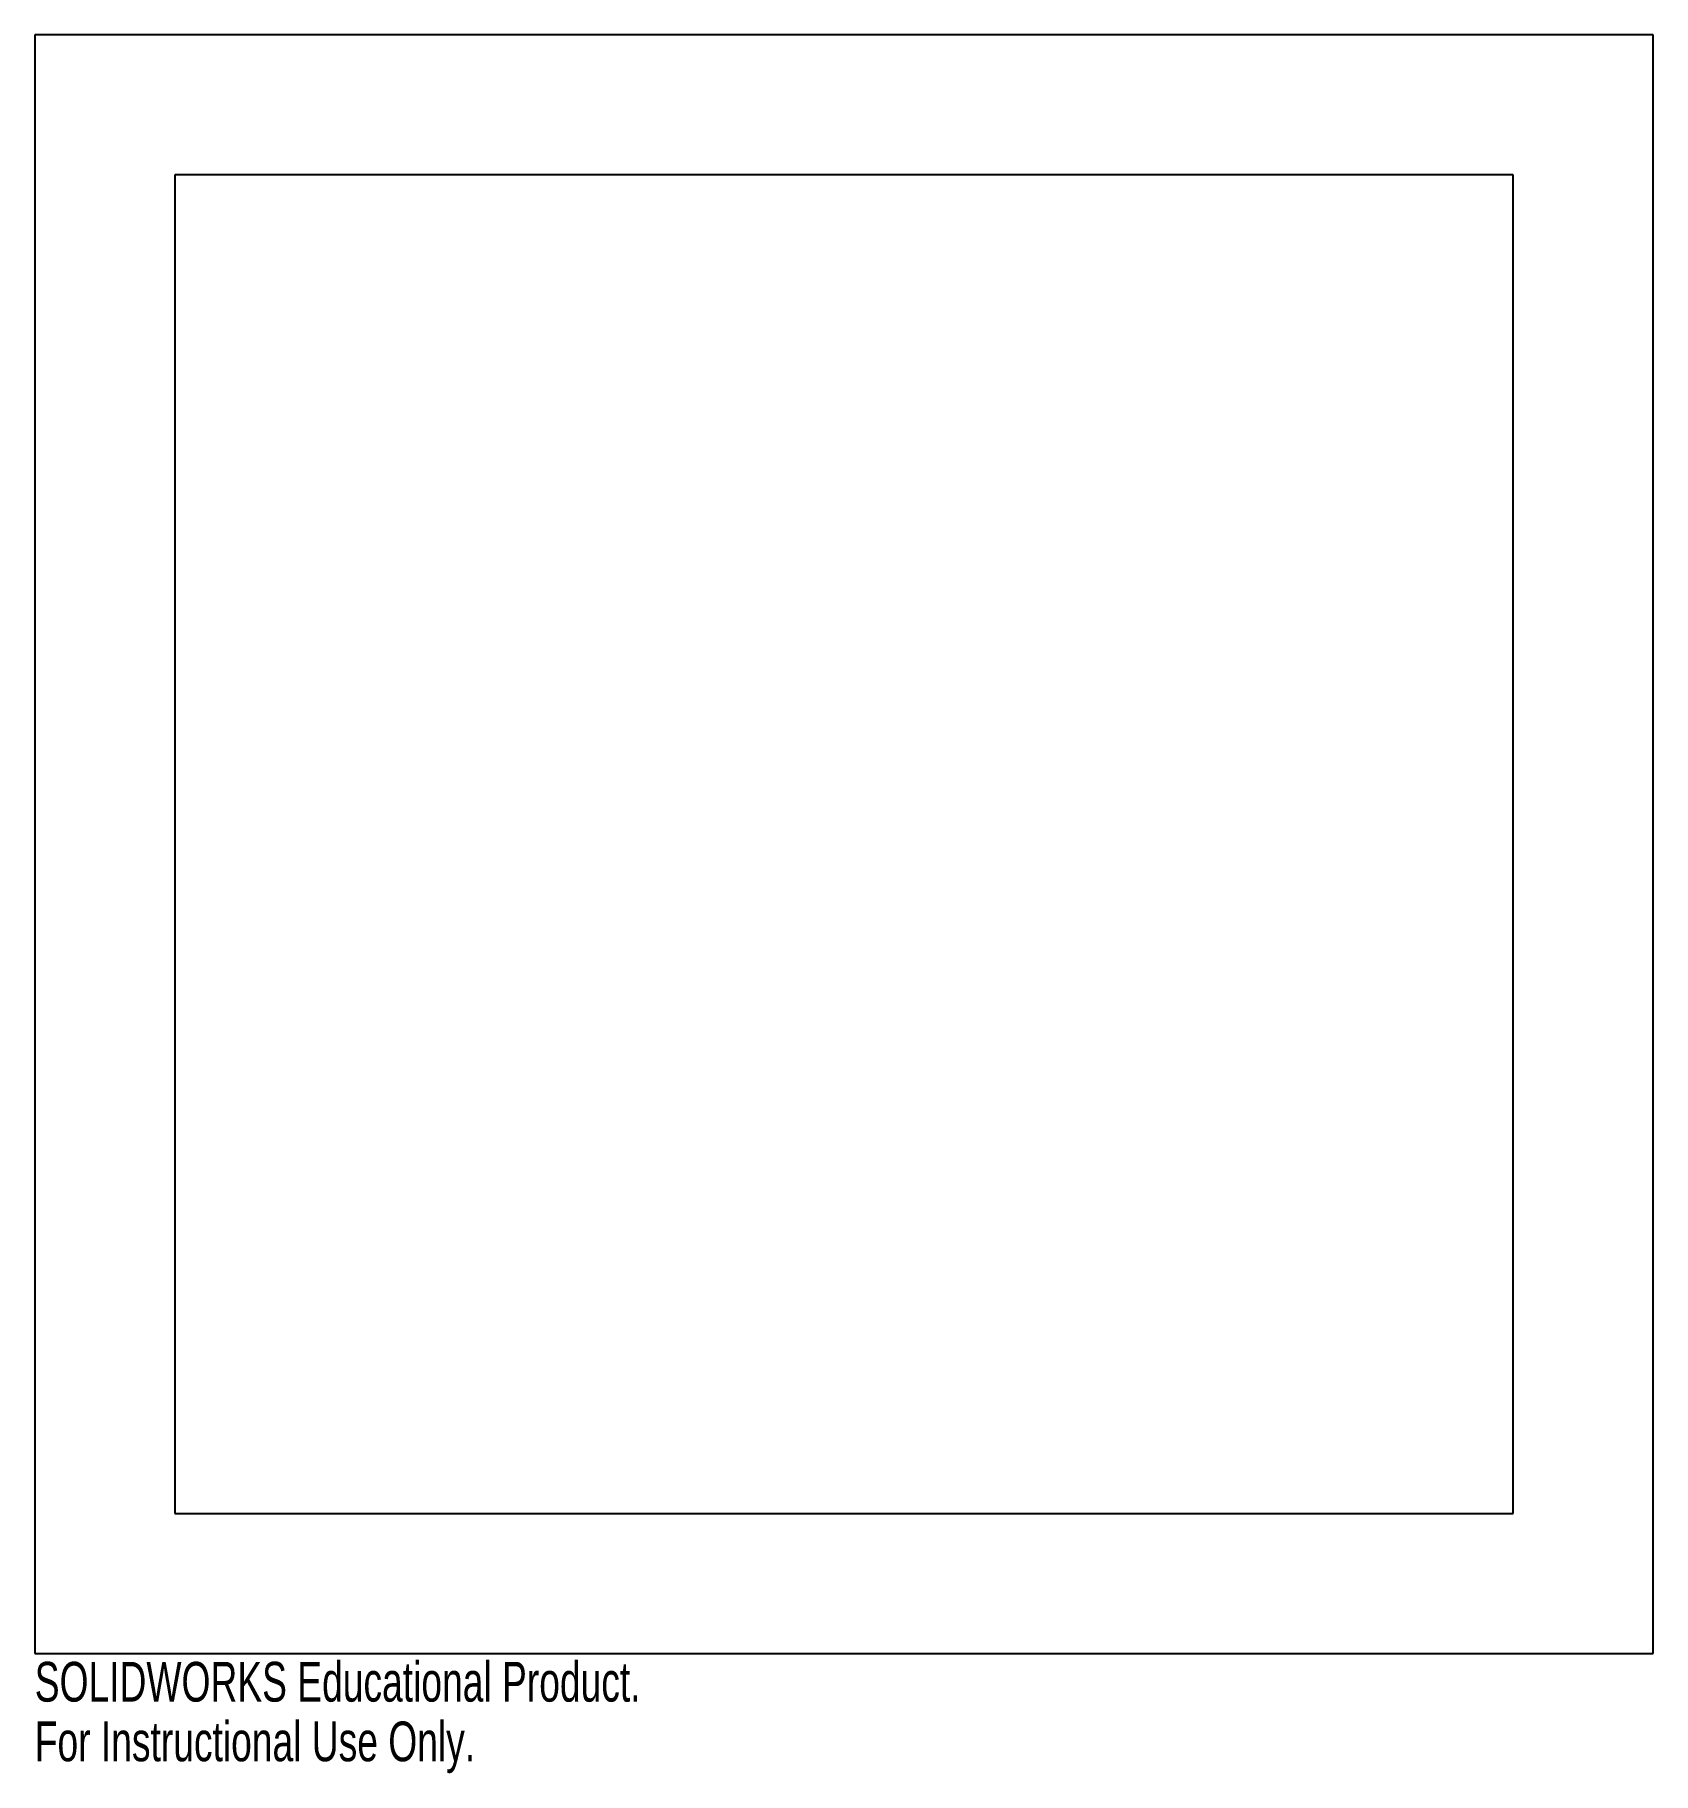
# Model space of a CAD drawing. Header units: inches. Extents: x -3.88 to 3.88, y -4.45 to 3.88.
import ezdxf

# ---------------------------------------------------------------- set-up
doc = ezdxf.new("R2010")
doc.units = ezdxf.units.IN
doc.header["$MEASUREMENT"] = 0
doc.styles.add('SLDTEXTSTYLE0', font='TXT', dxfattribs={"width": 0.7})

msp = doc.modelspace()

# ---------------------------------------------------------------- linework, layer by layer
at = {"color": 7, "linetype": 'Continuous', "lineweight": 25}
for p, q in [((-3.875, 3.875), (-3.875, -3.875)), ((3.875, 3.875), (-3.875, 3.875)), ((3.875, -3.875), (3.875, 3.875)), ((3.205, 3.205), (-3.205, 3.205)), ((-3.205, 3.205), (-3.205, -3.205)), ((3.205, -3.205), (3.205, 3.205)), ((-3.205, -3.205), (3.205, -3.205)), ((-3.875, -3.875), (3.875, -3.875))]:
    msp.add_line(p, q, dxfattribs=at)

# ---------------------------------------------------------------- texts
at = {"color": 7, "linetype": 'Continuous', "char_height": 0.1903, "attachment_point": 1, "style": 'SLDTEXTSTYLE0'}
for s, insert in [('SOLIDWORKS Educational Product.', (-3.875, -3.9151)), ('For Instructional Use Only.', (-3.875, -4.2006))]:
    msp.add_mtext(s, dxfattribs=dict(at, insert=insert))

doc.saveas('drawing.dxf')
